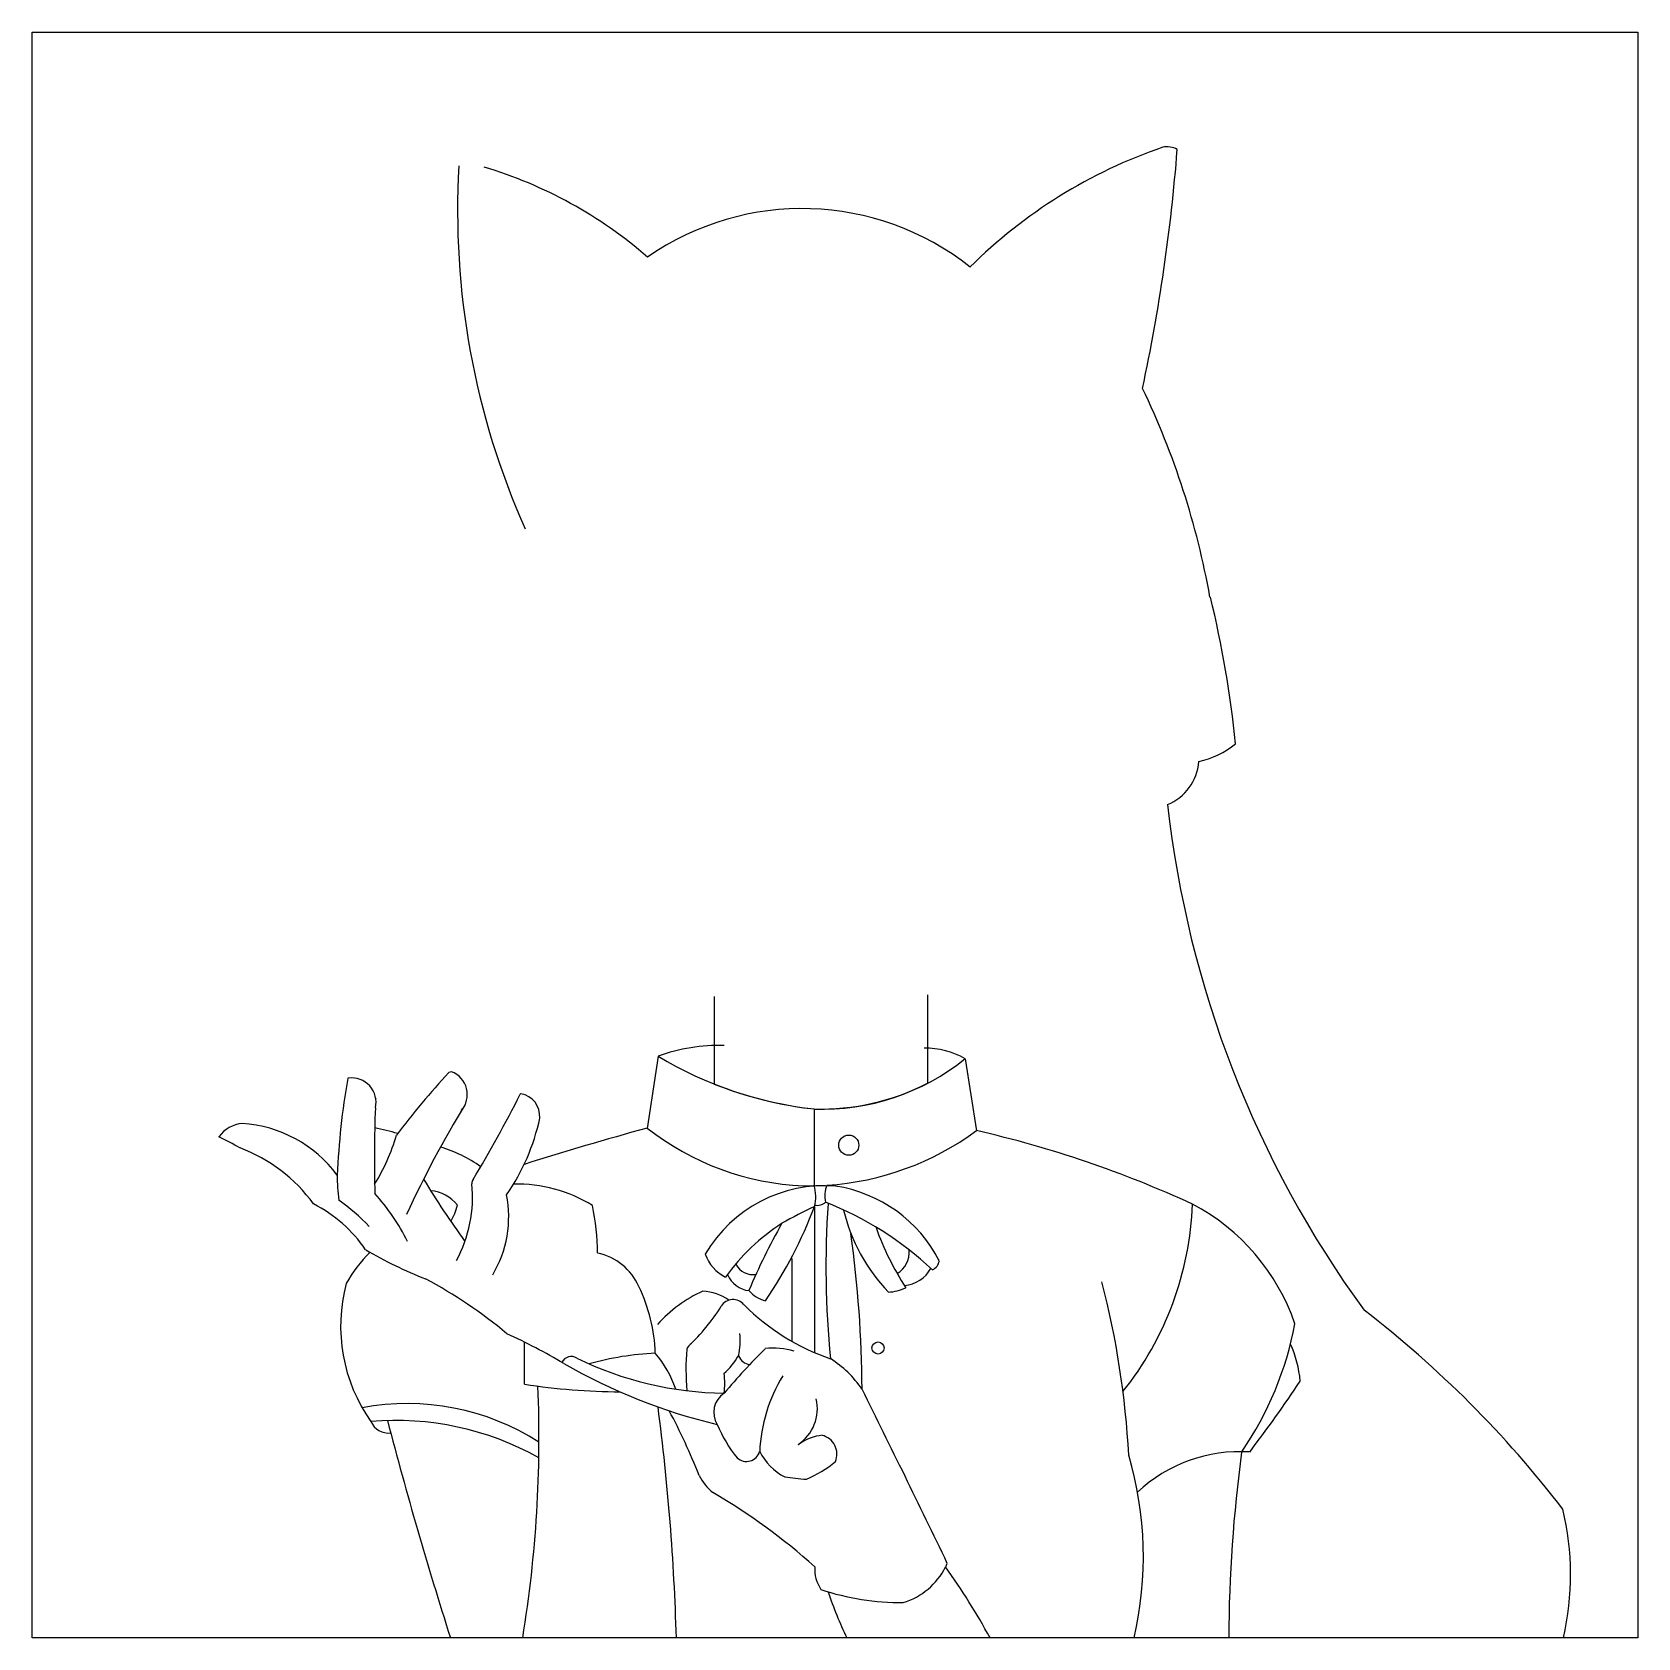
# Model space of a CAD drawing. Header units: inches. Extents: x 0 to 3, y 0 to 3.
import ezdxf

# ---------------------------------------------------------------- set-up
doc = ezdxf.new("R2010")
doc.units = ezdxf.units.IN
doc.header["$MEASUREMENT"] = 0
doc.layers.add('T-Shirt Design', color=255, linetype='Continuous')
picture_1 = doc.add_image_def('image1.png', size_in_pixel=(300, 300))

msp = doc.modelspace()

# ---------------------------------------------------------------- linework, layer by layer
at = {"layer": 'T-Shirt Design', "color": 7, "true_color": 0xffffff}
for p, q in [((1.6726, 1.2011), (1.6726, 1.0361)), ((1.2745, 1.1984), (1.2745, 1.0347)), ((1.1696, 1.0869), (1.1492, 0.9517)), ((1.7432, 1.0817), (1.7642, 0.9474)), ((1.5, 1), (1.5, 1)), ((1.4611, 0.9881), (1.4611, 0.8448)), ((1.4616, 0.8061), (1.4616, 0.5331)), ((1.4196, 0.7088), (1.4196, 0.554)), ((0.9197, 0.539), (0.9197, 0.5527)), ((0.9197, 0.4739), (0.9197, 0.5403))]:
    msp.add_line(p, q, dxfattribs=at)
for centre, radius in [((1.5257, 0.9205), 0.0188), ((1.5804, 0.5416), 0.0113)]:
    msp.add_circle(centre, radius, dxfattribs=at)
for centre, radius, start, end in [((2.4202, 1.8876), 0.9486, 108.9451, 134.7685), ((-1.2747, 3.0494), 3.4247, 347.9485, 355.4978), ((2.1205, 2.748), 0.0377, 59.9445, 102.6309), ((2.258, 2.6662), 1.4631, 176.6979, 203.9544), ((0.6081, 1.9572), 0.8251, 48.9583, 73.3654), ((1.4386, 2.1653), 0.505, 51.6022, 124.8736), ((0.7129, 1.679), 1.5111, 10.1218, 25.7029), ((0.3418, 1.4845), 1.9155, 5.566, 13.8896), ((2.1368, 1.8133), 0.1814, 283.6375, 307.956), ((2.0858, 1.6439), 0.094, 292.2629, 355.8077), ((4.084, 1.776), 1.9748, 186.367, 216.1063), ((1.5403, 1.7028), 0.719, 238.9659, 263.6774), ((1.2855, 0.7649), 0.3421, 88.7476, 109.7589), ((1.4764, 1.4116), 0.4238, 267.9329, 308.9333), ((1.6706, 0.9587), 0.1429, 59.4636, 91.6187), ((1.8443, 0.0679), 1.4536, 137.17, 143.1741), ((1.107, -0.1368), 1.2374, 105.1471, 105.4071), ((0.7678, 1.0152), 0.0453, 318.5918, 69.4566), ((2.0235, 0.7978), 1.4551, 170.2177, 177.3679), ((0.5995, 1.0275), 0.0202, 114.9904, 119.5981), ((0.5972, 1.0008), 0.0454, 346.5047, 97.846), ((1.539, 1.6975), 0.7136, 248.2469, 263.7363), ((1.474, 1.4213), 0.4333, 268.2934, 297.2696), ((2.9078, 0.8967), 2.2684, 177.6367, 181.6729), ((2.9078, 0.8967), 2.2684, 177.2006, 177.2029), ((2.5081, -0.0413), 1.9909, 148.5813, 155.2839), ((-1.1525, 2.0522), 2.3099, 328.8302, 333.3417), ((0.9131, 1.0151), 0.0014, 147.0015, 160.0895), ((0.9133, 1.0146), 0.00185, 89.7325, 138.5997), ((0.9059, 0.9746), 0.0425, 355.376, 80.0155), ((0.4003, 0.8969), 0.0648, 96.7444, 142.5254), ((0.3773, 0.7219), 0.2397, 36.5181, 86.3232), ((0.5573, 1.0557), 0.4003, 325.3148, 347.8214), ((-0.2152, -0.1817), 1.2522, 61.183, 63.2291), ((0.3219, 1.0447), 0.374, 328.2241, 343.6159), ((0.5854, 0.634), 0.3233, 72.4257, 80.2593), ((2.7851, -5.0164), 6.189, 105.32575, 107.54753), ((1.4613, 1.348), 0.5038, 231.7289, 267.706), ((1.4511, 1.3711), 0.5265, 273.6958, 306.4914), ((1.2984, -1.0827), 2.0832, 65.324, 77.0792), ((0.2824, 0.6336), 0.3011, 36.0356, 69.3806), ((0.6837, 0.6591), 0.2698, 55.0852, 72.8988), ((1.0269, 0.869), 0.457, 180.5503, 186.4379), ((1.9673, 1.5928), 1.4382, 210.762, 216.3264), ((0.5785, 0.8223), 0.2442, 331.2751, 6.1552), ((0.8465, 0.8445), 0.0256, 151.6344, 171.1387), ((0.823, 0.8567), 0.000961, 359.3554, 0.6446), ((0.905, 0.576), 0.2718, 58.4994, 91.222), ((1.4807, 0.5862), 0.2586, 85.5177, 149.6263), ((1.4511, 1.3711), 0.5265, 268.9127, 271.1233), ((1.3877, 0.8251), 0.0763, 345.557, 15.8026), ((1.527, 0.826), 0.0463, 154.8527, 194.9609), ((1.4614, 0.5846), 0.2624, 27.1421, 81.3508), ((0.406, 0.5766), 0.263, 34.3504, 62.8966), ((0.3243, 0.4707), 0.4268, 44.2636, 54.398), ((0.3252, 0.55), 0.4219, 26.857, 41.6735), ((0.7378, 0.7631), 0.0727, 38.7308, 84.5422), ((0.679, 0.7868), 0.2114, 329.1408, 11.2254), ((1.467, 0.8308), 0.0227, 257.685, 312.1211), ((1.2501, 0.2263), 0.6319, 46.8735, 68.4462), ((3.2173, 0.6936), 1.7342, 176.0978, 185.6951), ((1.5697, 0.8332), 0.5988, 321.4554, 357.8038), ((1.9808, 0.4567), 0.4001, 18.9563, 62.1007), ((0.6991, 0.83), 0.0978, 328.0086, 347.3165), ((0.5738, 0.7124), 0.4827, 0.7957, 11.3874), ((0.6998, 1.0901), 0.813, 325.5298, 339.5564), ((2.0159, -0.334), 1.2677, 115.9304, 119.0205), ((1.844, 0.8792), 0.3377, 193.6888, 223.6866), ((1.6129, 0.4463), 0.3907, 122.8446, 144.3247), ((2.3781, 0.2155), 1.1258, 150.2283, 157.3452), ((-0.5997, 0.4557), 2.1502, 0.2369, 8.0048), ((2.0776, 0.9444), 0.5315, 199.53, 213.0861), ((0.8098, 0.5377), 0.2554, 134.3434, 150.8189), ((1.0316, 1.4225), 0.8082, 239.6491, 248.4873), ((1.5901, 0.7217), 0.0488, 302.4347, 3.1882), ((1.0339, 0.6125), 0.1089, 23.856, 78.0535), ((1.326, 0.7393), 0.0719, 198.0493, 244.9029), ((1.3468, 0.7154), 0.0367, 208.464, 278.4522), ((1.625, 0.7205), 0.0621, 274.2216, 330.7024), ((1.6722, 0.7084), 0.0231, 295.3876, 349.9644), ((1.6917, 0.704), 0.00308, 19.5952, 35.199), ((0.8876, 0.5827), 0.3112, 165.1961, 215.0281), ((0.3108, -0.1233), 0.9002, 50.1974, 61.8746), ((1.3448, 0.6984), 0.0499, 203.2467, 263.9906), ((0.4009, 0.2515), 1.6504, 3.1192, 14.5101), ((0.8543, 0.5215), 0.3101, 1.8952, 25.7908), ((1.359, 0.4153), 0.2555, 114.513, 138.2776), ((1.248, 0.5539), 0.094, 55.1594, 86.9914), ((1.3096, 0.6066), 0.0257, 37.5449, 149.556), ((1.3815, 0.6826), 0.0539, 218.3112, 257.7328), ((1.5955, 0.7307), 0.0849, 272.8523, 295.7017), ((0.9537, 0.8317), 0.3956, 313.6005, 327.561), ((1.6297, 0.9229), 0.4245, 225.1025, 251.0314), ((1.2516, -0.9942), 2.0275, 37.5151, 52.4044), ((1.7443, 0.7022), 0.6257, 325.5089, 349.3608), ((0.4167, -0.4618), 1.1323, 59.3877, 65.456), ((1.248, 0.5282), 0.0273, 126.4021, 155.9136), ((2.351, -0.4434), 1.3895, 134.9306, 139.604), ((1.1916, 0.5564), 0.1314, 347.0612, 5.2377), ((1.3843, 0.4037), 0.1375, 73.3783, 96.1009), ((2.1644, 0.463), 0.2054, 4.708, 24.7596), ((1.0074, 0.5059), 0.0197, 58.4097, 153.1114), ((1.5352, 1.4565), 1.0882, 240.1252, 256.4385), ((1.3017, 1.1047), 0.6477, 243.9688, 269.2099), ((1.1874, -0.0101), 0.5423, 92.446, 105.6969), ((1.0104, 0.3998), 0.2027, 18.6725, 40.6098), ((1.6658, 0.5026), 0.4443, 175.2514, 185.2731), ((1.2053, 0.5935), 0.1323, 311.1916, 329.8574), ((1.3451, 0.5378), 0.0276, 203.0531, 260.7724), ((1.387, 0.3546), 0.197, 33.9456, 58.0012), ((1.1795, 0.4756), 0.1147, 350.7034, 9.2966), ((1.6547, 0.3355), 0.2957, 148.5981, 177.5696), ((-1.3524, 0.3731), 2.2994, 350.6621, 2.4238), ((1.1053, 1.6786), 1.2189, 261.2576, 269.6747), ((1.3166, 0.4213), 0.0431, 123.6267, 211.7721), ((-19.0236, -9.813), 22.9983, 25.64154, 26.54405), ((0.3364, 1.8265), 2.4383, 322.6508, 326.4755), ((0.7008, -0.0162), 0.4541, 57.1762, 100.6908), ((-3.0906, -0.1234), 4.296, 1.6462, 7.4227), ((0.1087, -0.1482), 1.2238, 21.6647, 27.8956), ((1.387, 0.4282), 0.08, 303.272, 13.3485), ((0.6799, -0.1389), 0.5451, 60.7006, 94.9547), ((0.6663, 0.4193), 0.0367, 204.4897, 275.8636), ((8.4374, 2.4398), 8.0352, 194.66213, 197.67613), ((1.527, 0.504), 0.2686, 203.111, 218.6334), ((1.431, 0.3654), 0.0041, 268.3432, 316.9923), ((1.4844, 0.2924), 0.0865, 95.6973, 125.6882), ((1.4673, 0.3431), 0.0363, 338.054, 76.4367), ((1.3346, 0.3553), 0.0257, 227.4326, 343.6239), ((1.4578, 0.3985), 0.1107, 207.1251, 242.1124), ((1.4066, 0.1516), 0.6696, 346.9145, 16.4522), ((2.2563, 0.0693), 0.2786, 86.3879, 133.2858), ((4.9285, -0.0122), 2.6929, 172.3364, 179.7407), ((1.3407, 0.3527), 0.1066, 207.428, 229.7239), ((1.4985, 0.983), 0.6886, 262.2841, 265.6814), ((1.3545, 0.5089), 0.2316, 293.4355, 309.2444), ((0.6856, -0.7338), 1.1637, 48.143, 59.7511), ((2.3511, 0.1177), 0.5232, 346.997, 13.567), ((1.5296, 0.1288), 0.0676, 176.5666, 214.3702), ((1.5889, 0.1921), 0.1319, 286.9621, 333.1831), ((1.6666, 0.1555), 0.0461, 330.1937, 339.3847), ((0.6061, -0.6498), 1.3503, 28.7658, 35.4095), ((1.6211, 0.5162), 0.4503, 250.903, 270.8021), ((-19.0236, -9.813), 22.9983, 25.53389, 25.54024), ((2.1862, 0.318), 0.7364, 198.3653, 205.5842)]:
    msp.add_arc(centre, radius, start, end, dxfattribs=at)

# ---------------------------------------------------------------- pictures from other files: only their frames are drawn
image = msp.add_image(picture_1, insert=(0, 0), size_in_units=(3, 3), dxfattribs=at)
image.dxf.flags = 7

doc.saveas('drawing.dxf')
